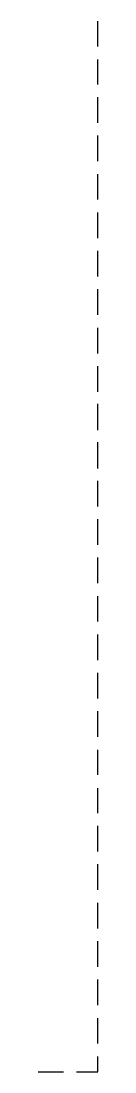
# Model space of a CAD drawing. Header units: millimetres. Extents: x -32864 to 44414, y -51818 to 3927.
# Drawn here: x 10026 to 10176, y -24874 to -22246 of the extents above; entities that cross this region are included whole.
import ezdxf

# ---------------------------------------------------------------- set-up
doc = ezdxf.new("R2010")
doc.units = ezdxf.units.MM
doc.header["$MEASUREMENT"] = 0
doc.layers.get('0').update_dxf_attribs({"true_color": 0xffffff})
doc.layers.add('elements', color=4, linetype='Continuous', lineweight=25, true_color=0x00ffff)

# ---------------------------------------------------------------- blocks, each defined once
blk = doc.blocks.new('UpperView')
at = {"layer": 'elements'}
for points in [[(3687.9, 2564.8), (3687.9, 2628.9)], [(3687.9, 2470.4), (3687.9, 2532.8)], [(3687.9, 2374.3), (3687.9, 2438.4)], [(3687.9, 2278.2), (3687.9, 2342.2)], [(3687.9, 2182), (3687.9, 2246.1)], [(3687.9, 2085.9), (3687.9, 2150)], [(3687.9, 1989.8), (3687.9, 2053.9)], [(3687.9, 1893.7), (3687.9, 1957.8)], [(3687.9, 1797.6), (3687.9, 1861.7)], [(3687.9, 1701.5), (3687.9, 1765.5)], [(3687.9, 1605.3), (3687.9, 1671.1)], [(3687.9, 1509.2), (3687.9, 1575)], [(3687.9, 1414.8), (3687.9, 1478.9)], [(3687.9, 1318.7), (3687.9, 1382.7)], [(3687.9, 1222.6), (3687.9, 1286.6)], [(3687.9, 1126.4), (3687.9, 1190.5)], [(3687.9, 1030.3), (3687.9, 1094.4)], [(3687.9, 934.2), (3687.9, 998.3)], [(3687.9, 838.1), (3687.9, 902.2)], [(3687.9, 743.6), (3687.9, 806)], [(3687.9, 647.5), (3687.9, 709.9)], [(3687.9, 551.4), (3687.9, 615.5)], [(3687.9, 455.3), (3687.9, 519.4)], [(3687.9, 359.2), (3687.9, 423.3)], [(3687.9, 263.1), (3687.9, 327.1)], [(3687.9, 166.9), (3687.9, 231)], [(3687.9, 70.8), (3687.9, 134.9)], [(3687.9, 0), (3687.9, 38.8)], [(3537.8, 0), (3601.9, 0)], [(3633.9, 0), (3687.9, 0)]]:
    blk.add_lwpolyline(points, dxfattribs=at)

msp = doc.modelspace()

# ---------------------------------------------------------------- block references
msp.add_blockref('UpperView', (6487.9, -24874.4))

doc.saveas('drawing.dxf')
